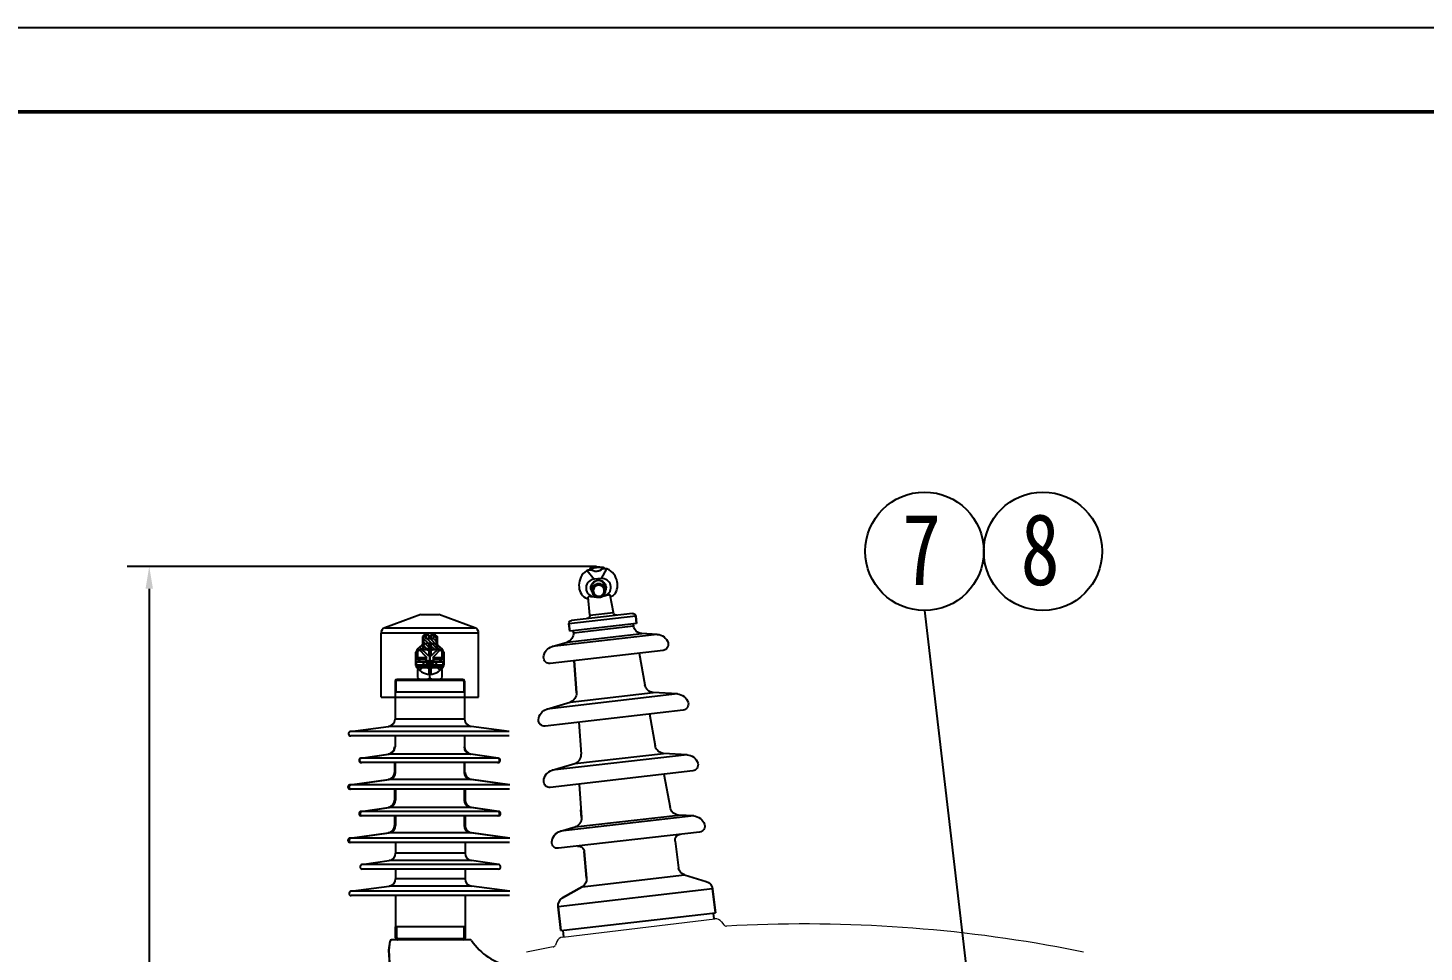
# Model space of a CAD drawing. Header units: millimetres. Extents: x 14764 to 276930, y -11609 to 135619.
# Drawn here: x 257643 to 258586, y 132427 to 133052 of the extents above; entities that cross this region are included whole.
import ezdxf

# ---------------------------------------------------------------- set-up
doc = ezdxf.new("R2010")
doc.units = ezdxf.units.MM
doc.header["$LTSCALE"] = 23.1
doc.header["$PDMODE"] = 3
doc.header["$PDSIZE"] = 1
doc.layers.get('0').update_dxf_attribs({"linetype": 'CONTINUOUS'})
doc.layers.get('Defpoints').update_dxf_attribs({"linetype": 'CONTINUOUS'})
doc.layers.add('标注、文本', color=3, linetype='CONTINUOUS', lineweight=25)
doc.layers.add('粗实线', color=7, linetype='CONTINUOUS', lineweight=50)
doc.styles.add('DFT', font='simplex.shx', dxfattribs={"width": 0.67, "bigfont": 'dft.shx'})
doc.styles.get("Standard").update_dxf_attribs({"font": 'txt', "width": 0.8})
doc.dimstyles.new('INTE$0', dxfattribs={"dimscale": 5, "dimtxt": 4, "dimasz": 3, "dimexe": 3, "dimexo": 0, "dimgap": 1, "dimtad": 1, "dimdec": 3, "dimdsep": 46, "dimtxsty": 'DFT', "dimcen": 0, "dimclrd": 3, "dimclre": 3, "dimclrt": 6, "dimadec": 0, "dimazin": 0, "dimtfac": 1, "dimtdec": 3, "dimtix": 1, "dimtmove": 1, "dimatfit": 0, "dimfxl": 0, "dimtolj": 1, "dimtzin": 0, "dimarcsym": 0})

# ---------------------------------------------------------------- blocks, each defined once
blk = doc.blocks.new('*D223')
at = {"color": 3, "lineweight": -2, "transparency": 16777216}
for p, q in [((258027.08, 132687.36), (257709.75, 132687.36)), ((257724.75, 132672.36), (257724.75, 131695.71)), ((257962.9, 131680.71), (257709.75, 131680.71))]:
    blk.add_line(p, q, dxfattribs=at)
at = {"color": 3, "transparency": 16777216}
for points in [[(257722.25, 132672.36), (257727.25, 132672.36), (257724.75, 132687.36)], [(257722.25, 131695.71), (257727.25, 131695.71), (257724.75, 131680.71)]]:
    blk.add_solid(points, dxfattribs=at)
at = {"layer": 'Defpoints', "color": 0, "transparency": 16777216}
for p in [(258027.08, 132687.36), (257724.75, 131680.71), (257962.9, 131680.71)]:
    blk.add_point(p, dxfattribs=at)
at = {"color": 6, "transparency": 16777216, "insert": (257694.75, 132184.04), "char_height": 40, "attachment_point": 5, "rotation": 90, "style": 'DFT'}
blk.add_mtext('\\A1;1230', dxfattribs=at)

msp = doc.modelspace()

# ---------------------------------------------------------------- hatches: boundary and pattern name
at = {"ltscale": 0.5}
h = msp.add_hatch(dxfattribs=at)
h.set_pattern_fill('ANSI31', color=0, scale=0.5, style=0)
h.set_pattern_definition([(135, (194171.7426, 141750.173), (1.122532015, 1.122532015), [])])
edge = h.paths.add_edge_path()
edge.add_line((257918.5869, 132640.8753), (257919.3869, 132640.0753))
edge.add_line((257919.3869, 132640.0753), (257919.3869, 132631.7952))
edge.add_spline(control_points=[(257919.3869, 132631.7952), (257919.1176, 132631.6135), (257918.8484, 132631.4318), (257918.5869, 132631.3182)], knot_values=[0, 0, 0, 0, 0.80577073, 0.80577073, 0.80577073, 0.80577073], degree=3, periodic=0)
edge.add_line((257918.5869, 132631.3182), (257918.5869, 132640.8753))
edge = h.paths.add_edge_path()
edge.add_line((257910.1869, 132640.8753), (257910.3869, 132641.0753))
edge.add_line((257910.3869, 132641.0753), (257911.8869, 132641.0753))
edge.add_line((257911.8869, 132641.0753), (257911.8869, 132638.5753))
edge.add_line((257911.8869, 132638.5753), (257916.8869, 132638.5753))
edge.add_line((257916.8869, 132638.5753), (257916.8869, 132641.0753))
edge.add_line((257916.8869, 132641.0753), (257918.3869, 132641.0753))
edge.add_line((257918.3869, 132641.0753), (257918.5869, 132640.8753))
edge.add_line((257918.5869, 132640.8753), (257918.5869, 132631.3182))
edge.add_spline(control_points=[(257918.5869, 132631.3182), (257918.2862, 132631.1876), (257917.6475, 132631.0983), (257916.777, 132632.4804), (257916.1699, 132631.3462), (257915.781, 132631.0921), (257915.7499, 132631.0742)], knot_values=[0.80577073, 0.80577073, 0.80577073, 0.80577073, 1.7319355, 2.84261248, 4.13342635, 4.24435995, 4.24435995, 4.24435995, 4.24435995], degree=3, periodic=0)
edge.add_line((257915.7499, 132631.0742), (257914.7398, 132631.0742))
edge.add_spline(control_points=[(257914.7398, 132631.0742), (257914.0085, 132631.3473), (257912.4718, 132632.5773), (257910.9664, 132630.8723), (257910.2742, 132631.4149), (257910.1869, 132631.4779)], knot_values=[5.35345922, 5.35345922, 5.35345922, 5.35345922, 7.61653516, 9.67877515, 9.97904513, 9.97904513, 9.97904513, 9.97904513], degree=3, periodic=0)
edge.add_spline(control_points=[(257909.3869, 132631.3658), (257909.5436, 132631.4994), (257909.8109, 132631.7274), (257910.0761, 132631.5577), (257910.1869, 132631.4779)], knot_values=[9.97904513, 9.97904513, 9.97904513, 9.97904513, 10.51765451, 10.89809679, 10.89809679, 10.89809679, 10.89809679], degree=3, periodic=0)
edge.add_line((257910.1869, 132631.4779), (257910.1869, 132640.8753))
edge = h.paths.add_edge_path()
edge.add_line((257909.3869, 132640.0753), (257910.1869, 132640.8753))
edge.add_line((257910.1869, 132640.8753), (257910.1869, 132631.4779))
edge.add_spline(control_points=[(257910.1869, 132631.4779), (257910.0761, 132631.5577), (257909.8109, 132631.7274), (257909.5436, 132631.4994), (257909.3869, 132631.3658)], knot_values=[9.97904513, 9.97904513, 9.97904513, 9.97904513, 10.35948741, 10.89809679, 10.89809679, 10.89809679, 10.89809679], degree=3, periodic=0)
edge.add_line((257909.3869, 132631.3658), (257909.3869, 132640.0753))

# ---------------------------------------------------------------- linework, layer by layer
at = {"color": 0, "ltscale": 0.5}
for p, q in [((258020.8232, 132684.7808), (258025.4898, 132678.8903)), ((258022.6483, 132686.2361), (258022.4013, 132685.0444)), ((258022.6483, 132686.2361), (258027.0837, 132687.3649)), ((258024.0447, 132686.1472), (258022.6483, 132686.2361)), ((258024.0447, 132686.1472), (258024.247, 132684.8407)), ((258024.1186, 132684.8791), (258025.3564, 132684.5094)), ((258027.0837, 132687.3649), (258031.7005, 132687.0511)), ((258029.2887, 132684.8599), (258030.4416, 132685.4427)), ((258033.7025, 132685.9287), (258030.1513, 132679.3058)), ((258031.7005, 132687.0511), (258030.2901, 132686.7039)), ((258030.2901, 132686.7039), (258030.3221, 132685.3822)), ((258031.7005, 132687.0511), (258032.1453, 132685.9136)), ((258023.2175, 132673.2435), (258023.4365, 132672.6221)), ((258023.4365, 132672.6221), (258023.2462, 132672.632)), ((258023.4365, 132672.6221), (258023.7456, 132672.102)), ((258023.5667, 132674.1082), (258023.862, 132670.7961)), ((258024.0862, 132673.552), (258024.3423, 132670.678)), ((258030.1513, 132679.3058), (258025.4898, 132678.8903)), ((258032.4769, 132674.2998), (258032.7331, 132671.4259)), ((258032.8898, 132674.9392), (258033.185, 132671.6271)), ((258033.0686, 132672.9331), (258033.2808, 132673.4995)), ((258033.2278, 132671.5123), (258033.1851, 132671.4152)), ((258033.4337, 132672.3283), (258033.2278, 132671.5123)), ((258033.2808, 132673.4995), (258033.3865, 132674.15)), ((258033.2808, 132673.4995), (258033.4663, 132673.5429)), ((258022.4997, 132654.451), (258021.4087, 132666.6912)), ((258023.8994, 132670.5874), (258023.8405, 132670.6749)), ((258026.4477, 132666.9149), (258026.5541, 132666.9494)), ((258026.7657, 132666.9487), (258026.4477, 132666.9149)), ((258026.5541, 132666.9494), (258026.7218, 132666.9643)), ((258031.3264, 132667.3497), (258031.0075, 132667.3268)), ((258031.048, 132667.3499), (258031.2156, 132667.3649)), ((258031.3264, 132667.3497), (258031.2156, 132667.3649)), ((258038.5633, 132656.3051), (258036.3256, 132668.0206)), ((257908.3869, 132655.0753), (257883.9976, 132646.0422)), ((257908.3869, 132655.0753), (257920.3869, 132655.0753)), ((257944.7761, 132646.0422), (257920.3869, 132655.0753)), ((258053.5845, 132653.9695), (258008.4056, 132648.7548)), ((258053.5845, 132653.9695), (258008.4056, 132648.7548)), ((258051.3448, 132655.7457), (258010.1818, 132650.9945)), ((258051.3448, 132655.7457), (258010.1818, 132650.9945)), ((258022.4997, 132654.451), (258038.5633, 132656.3051)), ((258022.4997, 132654.451), (258038.5633, 132656.3051)), ((258053.5845, 132653.9695), (258054.1639, 132648.9496)), ((258054.1639, 132648.9496), (258053.5845, 132653.9695)), ((258053.5845, 132653.9695), (258054.1639, 132648.9496)), ((258054.1639, 132648.9496), (258053.5845, 132653.9695)), ((257883.9976, 132646.0422), (257944.7761, 132646.0422)), ((258008.4056, 132648.7548), (258008.985, 132643.7349)), ((258008.985, 132643.7349), (258008.4056, 132648.7548)), ((258008.4056, 132648.7548), (258008.985, 132643.7349)), ((258008.985, 132643.7349), (258008.4056, 132648.7548)), ((258054.1639, 132648.9496), (258008.985, 132643.7349)), ((258054.1639, 132648.9496), (258008.985, 132643.7349)), ((258011.323, 132644.0048), (258011.4313, 132642.6649)), ((258011.4313, 132642.6649), (258011.323, 132644.0048)), ((258011.323, 132644.0048), (258011.4313, 132642.6649)), ((258011.4313, 132642.6649), (258011.323, 132644.0048)), ((258011.4313, 132642.6649), (258052.0257, 132647.3505)), ((258011.4313, 132642.6649), (258052.0257, 132647.3505)), ((258051.826, 132648.6798), (258052.0257, 132647.3505)), ((258052.0257, 132647.3505), (258051.826, 132648.6798)), ((258051.826, 132648.6798), (258052.0257, 132647.3505)), ((258052.0257, 132647.3505), (258051.826, 132648.6798)), ((257881.3869, 132599.0753), (257881.3869, 132642.2912)), ((257947.3869, 132642.2912), (257881.3869, 132642.2912)), ((257910.3869, 132641.0753), (257909.3869, 132640.0753)), ((257909.3869, 132640.0753), (257909.3869, 132631.0742)), ((257910.1869, 132640.8753), (257910.1869, 132631.0742)), ((257913.8869, 132641.0753), (257910.3869, 132641.0753)), ((257911.8869, 132638.5753), (257911.8869, 132641.0753)), ((257916.8869, 132638.5753), (257911.8869, 132638.5753)), ((257913.594, 132640.7081), (257913.594, 132638.9424)), ((257913.6369, 132635.5276), (257913.6369, 132626.8651)), ((257913.8869, 132641.0753), (257913.8869, 132638.5753)), ((257914.8869, 132638.5753), (257914.8869, 132641.0753)), ((257918.3869, 132641.0753), (257914.8869, 132641.0753)), ((257915.1369, 132635.5276), (257915.1369, 132626.8651)), ((257915.1797, 132638.9036), (257915.1797, 132640.7469)), ((257916.8869, 132638.5753), (257916.8869, 132641.0753)), ((257918.3869, 132641.0753), (257919.3869, 132640.0753)), ((257918.5869, 132640.8753), (257918.5869, 132631.0742)), ((257919.3869, 132640.0753), (257919.3869, 132631.0742)), ((257947.3869, 132599.0753), (257947.3869, 132642.2912)), ((258068.128, 132641.5738), (257997.0684, 132633.3718)), ((257997.0684, 132633.3718), (258007.1179, 132636.3647)), ((258007.1179, 132636.3647), (258057.661, 132642.1986)), ((258068.128, 132641.5738), (258057.661, 132642.1986)), ((258068.128, 132641.5738), (258057.661, 132642.1986)), ((257912.5762, 132625.8045), (257904.8869, 132625.8045)), ((257912.5762, 132624.3045), (257904.8869, 132624.3045)), ((257906.1602, 132629.8617), (257906.1602, 132624.2872)), ((257912.5762, 132625.8045), (257906.4509, 132631.9298)), ((257912.5762, 132624.3045), (257906.4509, 132618.1791)), ((257913.6369, 132626.8651), (257907.5115, 132632.9905)), ((257920.3089, 132631.0742), (257908.4648, 132631.0742)), ((257914.3869, 132624.2872), (257914.3869, 132629.8617)), ((257914.3869, 132628.5896), (257914.3869, 132616.8955)), ((257921.2622, 132632.9905), (257915.1369, 132626.8651)), ((257922.3228, 132631.9298), (257916.1975, 132625.8045)), ((257923.8869, 132625.8045), (257916.1975, 132625.8045)), ((257923.8869, 132624.3045), (257916.1975, 132624.3045)), ((257922.3228, 132618.1791), (257916.1975, 132624.3045)), ((257922.6135, 132624.2872), (257922.6135, 132629.8617)), ((258071.9789, 132630.6589), (257995.8054, 132621.8667)), ((258011.9892, 132623.7347), (258013.4874, 132602.0425)), ((258013.4874, 132602.0425), (258011.9892, 132623.7347)), ((258055.795, 132628.7909), (258059.7932, 132607.3873)), ((257905.3875, 132619.0747), (257905.3875, 132623.0747)), ((257905.3875, 132623.0747), (257923.3862, 132623.0747)), ((257905.3875, 132621.0747), (257923.3862, 132621.0747)), ((257905.3875, 132620.0747), (257923.3862, 132620.0747)), ((257905.3875, 132619.0747), (257923.3862, 132619.0747)), ((257906.1602, 132617.8623), (257906.1602, 132612.2877)), ((257913.6369, 132623.2438), (257907.5115, 132617.1185)), ((257912.1182, 132621.0747), (257913.7761, 132623.0747)), ((257913.6369, 132623.2438), (257913.6369, 132614.5813)), ((257913.8437, 132621.0747), (257915.5016, 132623.0747)), ((257914.3869, 132612.2877), (257914.3869, 132617.8623)), ((257921.2622, 132617.1185), (257915.1369, 132623.2438)), ((257915.1369, 132623.2438), (257915.1369, 132614.5813)), ((257922.6135, 132612.2877), (257922.6135, 132617.8623)), ((257923.3862, 132619.0747), (257923.3862, 132623.0747)), ((257890.8869, 132609.8753), (257890.8869, 132602.4753)), ((257891.4869, 132609.8753), (257891.4869, 132602.4753)), ((257936.6869, 132611.0753), (257892.0869, 132611.0753)), ((257936.6869, 132610.4753), (257892.0869, 132610.4753)), ((257937.2869, 132609.8753), (257937.2869, 132602.4753)), ((257937.8869, 132609.8753), (257937.8869, 132602.4753)), ((257881.3869, 132599.0753), (257947.3869, 132599.0753)), ((257890.8869, 132602.4753), (257890.8869, 132599.0753)), ((257891.4869, 132602.4753), (257890.8869, 132602.4753)), ((257890.8869, 132599.0753), (257890.8869, 132584.2351)), ((257937.2869, 132602.4753), (257891.4869, 132602.4753)), ((257937.8869, 132602.4753), (257937.2869, 132602.4753)), ((257937.8869, 132602.4753), (257937.8869, 132599.0753)), ((257937.8869, 132599.0753), (257937.8869, 132584.2653)), ((258081.6892, 132601.2648), (257993.562, 132591.0928)), ((257993.562, 132591.0928), (258009.1741, 132595.7423)), ((258009.1741, 132595.7423), (258065.4284, 132602.2354)), ((258081.6892, 132601.2648), (258065.4284, 132602.2354)), ((258085.54, 132590.3499), (257992.299, 132579.5877)), ((258062.749, 132587.7193), (258066.7584, 132566.2414)), ((257860.6883, 132575.8554), (257886.5488, 132579.3093)), ((257942.2249, 132579.3093), (257886.5488, 132579.3093)), ((257937.8869, 132584.2351), (257890.8869, 132584.2351)), ((257968.0854, 132575.8554), (257942.2249, 132579.3093)), ((258015.09, 132582.2183), (258016.5942, 132560.4512)), ((257968.0854, 132575.8554), (257860.6883, 132575.8554)), ((257967.9654, 132572.8706), (257860.8084, 132572.8706)), ((257890.8869, 132572.8706), (257890.8869, 132565.5225)), ((257937.8869, 132572.8706), (257937.8869, 132565.5225)), ((257867.8002, 132557.8572), (257886.2479, 132560.5759)), ((257867.8002, 132557.8572), (257886.2479, 132560.5759)), ((257960.2376, 132557.8572), (257867.8002, 132557.8572)), ((257960.2376, 132557.8572), (257867.8002, 132557.8572)), ((257868.1682, 132557.8572), (257886.6159, 132560.5759)), ((257960.6056, 132557.8572), (257868.1682, 132557.8572)), ((257941.7899, 132560.5759), (257886.2479, 132560.5759)), ((257941.7899, 132560.5759), (257886.2479, 132560.5759)), ((257942.1578, 132560.5759), (257886.6159, 132560.5759)), ((257960.2376, 132557.8572), (257941.7899, 132560.5759)), ((257960.2376, 132557.8572), (257941.7899, 132560.5759)), ((257960.6056, 132557.8572), (257942.1578, 132560.5759)), ((258088.2225, 132560.1447), (257997.0834, 132549.625)), ((258012.2809, 132554.151), (258072.3936, 132561.0895)), ((258088.2225, 132560.1447), (258072.3936, 132561.0895)), ((257960.0974, 132554.8752), (257867.9404, 132554.8752)), ((257960.0974, 132554.8752), (257867.9404, 132554.8752)), ((257960.4654, 132554.8752), (257868.3084, 132554.8752)), ((257890.5189, 132554.8752), (257890.5189, 132548.2351)), ((257890.5189, 132554.8752), (257890.5189, 132548.2351)), ((257890.5189, 132554.8752), (257890.5189, 132548.2351)), ((257890.5189, 132554.8752), (257890.5189, 132548.2351)), ((257890.8869, 132554.8752), (257890.8869, 132548.2351)), ((257937.5189, 132554.8752), (257937.5189, 132548.2351)), ((257937.5189, 132554.8752), (257937.5189, 132548.2351)), ((257937.5189, 132554.8752), (257937.5189, 132548.2351)), ((257937.5189, 132554.8752), (257937.5189, 132548.2351)), ((257937.8869, 132554.8752), (257937.8869, 132548.2351)), ((258092.0734, 132549.2298), (257995.8204, 132538.1199)), ((257997.0834, 132549.625), (258012.2809, 132554.151)), ((257860.3203, 132539.8554), (257886.1808, 132543.3093)), ((257967.7174, 132539.8554), (257860.3203, 132539.8554)), ((257860.6883, 132539.8554), (257886.5488, 132543.3093)), ((257968.0854, 132539.8554), (257860.6883, 132539.8554)), ((257861.0563, 132539.8554), (257886.9168, 132543.3093)), ((257968.4534, 132539.8554), (257861.0563, 132539.8554)), ((257941.8569, 132543.3093), (257886.1808, 132543.3093)), ((257942.2249, 132543.3093), (257886.5488, 132543.3093)), ((257942.5929, 132543.3093), (257886.9168, 132543.3093)), ((257967.7174, 132539.8554), (257941.8569, 132543.3093)), ((257968.0854, 132539.8554), (257942.2249, 132543.3093)), ((257968.4534, 132539.8554), (257942.5929, 132543.3093)), ((258015.3008, 132540.3684), (258016.8816, 132517.654)), ((258072.593, 132546.9813), (258076.7436, 132524.5635)), ((257967.5974, 132536.8706), (257860.4404, 132536.8706)), ((257967.9654, 132536.8706), (257860.8084, 132536.8706)), ((257968.3333, 132536.8706), (257861.1763, 132536.8706)), ((257890.5189, 132536.8706), (257890.5189, 132529.5225)), ((257891.2548, 132536.8706), (257891.2548, 132529.5225)), ((257937.5189, 132536.8706), (257937.5189, 132529.5225)), ((257938.2548, 132536.8706), (257938.2548, 132529.5225)), ((257867.8002, 132521.8572), (257886.2479, 132524.5759)), ((257960.2376, 132521.8572), (257867.8002, 132521.8572)), ((257868.5361, 132521.8572), (257886.9838, 132524.5759)), ((257960.9735, 132521.8572), (257868.5361, 132521.8572)), ((257941.7899, 132524.5759), (257886.2479, 132524.5759)), ((257942.5258, 132524.5759), (257886.9838, 132524.5759)), ((257960.2376, 132521.8572), (257941.7899, 132524.5759)), ((257960.9735, 132521.8572), (257942.5258, 132524.5759)), ((258016.4572, 132522.9046), (258016.8816, 132517.654)), ((258016.8816, 132517.654), (258016.4572, 132522.9046)), ((257960.0974, 132518.8752), (257867.9404, 132518.8752)), ((257960.8333, 132518.8752), (257868.6763, 132518.8752)), ((257890.5189, 132518.8752), (257890.5189, 132512.2351)), ((257890.5189, 132518.8752), (257890.5189, 132512.2351)), ((257891.2548, 132518.8752), (257891.2548, 132512.2351)), ((257891.2548, 132518.8752), (257891.2548, 132512.2351)), ((257937.5189, 132518.8752), (257937.5189, 132512.2351)), ((257937.5189, 132518.8752), (257937.5189, 132512.2351)), ((257938.2548, 132518.8752), (257938.2548, 132512.2351)), ((257938.2548, 132518.8752), (257938.2548, 132512.2351)), ((258092.7479, 132518.7927), (258002.6127, 132508.389)), ((258002.6127, 132508.389), (258012.5683, 132511.3539)), ((258012.5683, 132511.3539), (258082.3788, 132519.4117)), ((258092.7479, 132518.7927), (258082.3788, 132519.4117)), ((257860.3203, 132503.8554), (257886.1808, 132507.3093)), ((257967.7174, 132503.8554), (257860.3203, 132503.8554)), ((257861.0563, 132503.8554), (257886.9168, 132507.3093)), ((257968.4534, 132503.8554), (257861.0563, 132503.8554)), ((257941.8569, 132507.3093), (257886.1808, 132507.3093)), ((257942.5929, 132507.3093), (257886.9168, 132507.3093)), ((257967.7174, 132503.8554), (257941.8569, 132507.3093)), ((257968.4534, 132503.8554), (257942.5929, 132507.3093)), ((258096.5987, 132507.8778), (258001.3497, 132496.8838)), ((258080.1687, 132501.7726), (258082.3539, 132483.7656)), ((257967.5974, 132500.8706), (257860.4404, 132500.8706)), ((257968.3333, 132500.8706), (257861.1763, 132500.8706)), ((257891.2548, 132500.8706), (257891.2548, 132493.5225)), ((257938.2548, 132493.5225), (257891.2548, 132493.5225)), ((257938.2548, 132500.8706), (257938.2548, 132493.5225)), ((258018.7386, 132494.6821), (258020.3696, 132476.6111)), ((258020.3696, 132476.6111), (258018.7386, 132494.6821)), ((257868.5361, 132485.8572), (257886.9838, 132488.5759)), ((257960.9735, 132485.8572), (257868.5361, 132485.8572)), ((257960.8333, 132482.8752), (257868.6763, 132482.8752)), ((257942.5258, 132488.5759), (257886.9838, 132488.5759)), ((257891.2548, 132482.8752), (257891.2548, 132476.2351)), ((257891.2548, 132482.8752), (257891.2548, 132476.2351)), ((257938.2548, 132482.8752), (257938.2548, 132476.2351)), ((257938.2548, 132482.8752), (257938.2548, 132476.2351)), ((257960.9735, 132485.8572), (257942.5258, 132488.5759)), ((257938.2548, 132476.2351), (257891.2548, 132476.2351)), ((258017.3374, 132470.8596), (258086.6166, 132478.8561)), ((258086.6166, 132478.8561), (258101.2211, 132474.4983)), ((257861.0563, 132467.8554), (257886.9168, 132471.3093)), ((257968.4534, 132467.8554), (257861.0563, 132467.8554)), ((257968.3333, 132464.8706), (257861.1763, 132464.8706)), ((257942.5929, 132471.3093), (257886.9168, 132471.3093)), ((257891.2548, 132464.8706), (257891.2548, 132443.6772)), ((257938.2548, 132464.8706), (257938.2548, 132443.6772)), ((257968.4534, 132467.8554), (257942.5929, 132471.3093)), ((258105.5111, 132469.3829), (258001.0978, 132457.3311)), ((258004.1097, 132463.2893), (258017.3374, 132470.8596)), ((258017.3374, 132470.8596), (258004.1097, 132463.2893)), ((258105.5111, 132469.3829), (258107.3703, 132453.2755)), ((258107.3703, 132453.2755), (258105.5111, 132469.3829)), ((258001.0978, 132457.3311), (258002.957, 132441.2237)), ((258002.957, 132441.2237), (258001.0978, 132457.3311)), ((258002.957, 132441.2237), (258107.3703, 132453.2755)), ((258105.8205, 132453.0966), (258106.3221, 132449.0855)), ((257941.4195, 132435.0772), (257888.4778, 132435.0772)), ((257941.6133, 132435.0772), (257888.6717, 132435.0772)), ((257891.8548, 132443.6772), (257891.2548, 132443.6772)), ((257891.2548, 132436.2772), (257891.2548, 132443.6772)), ((257891.8548, 132443.6772), (257891.2548, 132443.6772)), ((257891.2548, 132436.2772), (257891.2548, 132443.6772)), ((257892.0487, 132443.6772), (257891.4487, 132443.6772)), ((257891.4487, 132436.2772), (257891.4487, 132443.6772)), ((257891.8548, 132436.2772), (257891.8548, 132443.6772)), ((257937.6548, 132443.6772), (257891.8548, 132443.6772)), ((257891.8548, 132436.2772), (257891.8548, 132443.6772)), ((257937.6548, 132443.6772), (257891.8548, 132443.6772)), ((257892.0487, 132436.2772), (257892.0487, 132443.6772)), ((257937.8487, 132443.6772), (257892.0487, 132443.6772)), ((257937.0548, 132435.6772), (257892.4548, 132435.6772)), ((257937.0548, 132435.0772), (257892.4548, 132435.0772)), ((257937.0548, 132435.0772), (257892.4548, 132435.0772)), ((257937.2487, 132435.6772), (257892.6487, 132435.6772)), ((257937.2487, 132435.0772), (257892.6487, 132435.0772)), ((257937.2487, 132435.0772), (257892.6487, 132435.0772)), ((257909.5048, 132435.6772), (257909.5048, 132435.0772)), ((257909.6987, 132435.6772), (257909.6987, 132435.0772)), ((257920.0048, 132435.0772), (257920.0048, 132435.6772)), ((257920.1987, 132435.0772), (257920.1987, 132435.6772)), ((257938.2548, 132443.6772), (257937.6548, 132443.6772)), ((257937.6548, 132436.2772), (257937.6548, 132443.6772)), ((257938.2548, 132443.6772), (257937.6548, 132443.6772)), ((257937.6548, 132436.2772), (257937.6548, 132443.6772)), ((257938.4487, 132443.6772), (257937.8487, 132443.6772)), ((257937.8487, 132436.2772), (257937.8487, 132443.6772)), ((257938.2548, 132436.2772), (257938.2548, 132443.6772)), ((257938.2548, 132436.2772), (257938.2548, 132443.6772)), ((257938.4487, 132436.2772), (257938.4487, 132443.6772)), ((258004.2293, 132441.3706), (258004.7836, 132436.9382)), ((257886.7548, 132428.0772), (257887.4849, 132434.196)), ((257887.4958, 132415.2408), (257886.7548, 132428.0772)), ((257886.9487, 132428.0772), (257887.6788, 132434.196)), ((257887.6468, 132415.0238), (257886.9487, 132428.0772))]:
    msp.add_line(p, q, dxfattribs=at)
at = {"color": 1}
msp.add_line((258248.6875, 132657.6817), (258295.3605, 132259.3019), dxfattribs=at)
at = {"color": 0, "lineweight": 20}
for p, q in [((258004.3105, 132436.8816), (258106.9371, 132449.1591)), ((258111.5335, 132447.1911), (258113.1453, 132445.0383)), ((258000.308, 132433.885), (257999.2275, 132431.3613))]:
    msp.add_line(p, q, dxfattribs=at)
at = {"color": 0, "ltscale": 0.5}
for points in [[(258020.1891, 132684.4972), (258019.0764, 132683.68), (258018.0773, 132682.6837), (258017.213, 132681.5453), (258016.4967, 132680.3017), (258015.9345, 132678.9872), (258015.5277, 132677.6315), (258015.2744, 132676.2595), (258015.1718, 132674.8919), (258015.2171, 132673.5463), (258015.4083, 132672.2391), (258015.7444, 132670.9866), (258016.2251, 132669.8071), (258016.8495, 132668.722), (258017.615, 132667.7558), (258018.5152, 132666.9364), (258019.5383, 132666.2932), (258020.6653, 132665.8547), (258021.4961, 132665.7102)], [(258020.1891, 132684.4972), (258020.3863, 132684.6068), (258020.5987, 132684.7017), (258020.8232, 132684.7808)], [(258024.1186, 132684.8791), (258023.6401, 132684.9871), (258023.1011, 132685.0458), (258022.5255, 132685.0535), (258021.9378, 132685.0104), (258021.3624, 132684.9183), (258020.8232, 132684.7808)], [(258030.2901, 132686.7039), (258029.708, 132686.7435), (258029.0395, 132686.7556), (258028.3073, 132686.7395), (258027.5372, 132686.6959), (258026.7556, 132686.6262), (258025.9899, 132686.5329), (258025.2665, 132686.4193), (258024.6106, 132686.2892), (258024.0447, 132686.1472)], [(258025.3564, 132684.5094), (258025.7946, 132684.4082), (258026.2857, 132684.3486), (258026.811, 132684.3322), (258027.3516, 132684.3591), (258027.8884, 132684.4282), (258028.4026, 132684.5373), (258028.8754, 132684.6828), (258029.2887, 132684.8599)], [(258033.7025, 132685.9287), (258033.1473, 132685.9687), (258032.5644, 132685.9576), (258031.9784, 132685.8961), (258031.4135, 132685.7867), (258030.8934, 132685.6336), (258030.4416, 132685.4427)], [(258034.3768, 132685.7618), (258034.1633, 132685.8348), (258033.9375, 132685.8906), (258033.7025, 132685.9287)], [(258036.413, 132667.0398), (258037.2052, 132667.329), (258038.2369, 132667.9598), (258039.1301, 132668.7739), (258039.8712, 132669.7396), (258040.4537, 132670.8259), (258040.8764, 132672.0044), (258041.1409, 132673.2502), (258041.2502, 132674.5425), (258041.2072, 132675.8629), (258041.0138, 132677.1953), (258040.6709, 132678.5232), (258040.179, 132679.8288), (258039.5388, 132681.0911), (258038.753, 132682.2855), (258037.828, 132683.3828), (258036.776, 132684.3504), (258035.6164, 132685.1542), (258034.3768, 132685.7618)], [(258025.4898, 132678.8903), (258024.4456, 132678.7058), (258023.4492, 132678.3455), (258022.5311, 132677.8203), (258021.719, 132677.1462), (258021.0377, 132676.3438), (258020.5078, 132675.4373), (258020.1454, 132674.4543), (258019.9616, 132673.4246), (258019.962, 132672.3797), (258020.1464, 132671.3511), (258020.5094, 132670.3702), (258021.0399, 132669.4668), (258021.7218, 132668.6683), (258022.5343, 132667.999), (258023.4528, 132667.4792), (258024.4494, 132667.1247), (258025.4937, 132666.9463), (258026.5541, 132666.9494)], [(258023.8405, 132670.6749), (258023.4934, 132671.4415), (258023.2801, 132672.2528), (258023.2053, 132673.0906), (258023.2717, 132673.9269), (258023.4776, 132674.7429), (258023.8185, 132675.5171), (258024.2888, 132676.2302)], [(258023.4365, 132672.6221), (258023.6479, 132672.6747), (258023.6939, 132672.6812)], [(258023.5808, 132674.9773), (258023.5626, 132674.8649), (258023.5667, 132674.1082)], [(258024.026, 132675.8328), (258023.8781, 132675.4748), (258023.7568, 132675.0903), (258023.6728, 132674.7129), (258023.6197, 132674.3139), (258023.6021, 132673.9119), (258023.62, 132673.5104)], [(258023.62, 132673.5104), (258023.6625, 132673.1752), (258023.7336, 132672.8283), (258023.8266, 132672.5032), (258023.9495, 132672.1709), (258024.0908, 132671.8633), (258024.2638, 132671.5514)], [(258028.1141, 132675.8042), (258027.3119, 132675.6626), (258026.5459, 132675.3858), (258025.8393, 132674.982), (258025.2143, 132674.4635), (258024.6899, 132673.8461), (258024.2821, 132673.1487), (258024.0032, 132672.3924), (258023.8617, 132671.6001), (258023.862, 132670.7961)], [(258027.9131, 132678.0593), (258027.1053, 132677.9079), (258026.3292, 132677.5982), (258025.6301, 132677.1435), (258025.0356, 132676.5619), (258024.5693, 132675.8763), (258024.2494, 132675.1137), (258024.0886, 132674.3043), (258024.0948, 132673.4655)], [(258024.2888, 132676.2302), (258024.7579, 132676.7488), (258025.2929, 132677.1986), (258025.8852, 132677.5729), (258026.5252, 132677.8649), (258027.2035, 132678.069), (258027.9049, 132678.1797), (258028.6146, 132678.1941), (258029.3175, 132678.1127), (258029.9982, 132677.9382), (258030.6463, 132677.6746), (258031.2513, 132677.3269), (258031.8038, 132676.9001)], [(258028.1693, 132675.1853), (258027.263, 132675.0042), (258026.4181, 132674.6327), (258025.6645, 132674.0788), (258025.062, 132673.3865), (258024.6214, 132672.5683), (258024.3778, 132671.689), (258024.3355, 132670.7646)], [(258028.2102, 132674.726), (258027.569, 132674.6129), (258026.9561, 132674.3915), (258026.3907, 132674.0685), (258025.8906, 132673.6536), (258025.471, 132673.1597), (258025.1447, 132672.6017), (258024.9215, 132671.9966), (258024.8083, 132671.3627), (258024.8085, 132670.7194), (258024.9221, 132670.0862), (258025.1457, 132669.4824), (258025.4724, 132668.9263), (258025.8923, 132668.4348), (258026.3926, 132668.0229), (258026.9583, 132667.7031), (258027.5719, 132667.4852), (258028.2143, 132667.3758), (258028.8652, 132667.3778)], [(258032.4837, 132674.2132), (258032.3492, 132675.0119), (258032.0532, 132675.7822), (258031.6085, 132676.4793), (258031.0324, 132677.0756), (258030.3478, 132677.5477), (258029.5817, 132677.8768), (258028.7642, 132678.0501), (258027.9131, 132678.0593)], [(258033.185, 132671.6271), (258033.043, 132672.4185), (258032.7637, 132673.1732), (258032.3554, 132673.8682), (258031.8307, 132674.4826), (258031.2054, 132674.9974), (258030.4985, 132675.3972), (258029.7317, 132675.6698), (258028.9288, 132675.8067), (258028.1141, 132675.8042)], [(258032.7244, 132671.5123), (258032.5241, 132672.401), (258032.1317, 132673.2247), (258031.556, 132673.9541), (258030.8426, 132674.5314), (258030.0044, 132674.9461), (258029.1079, 132675.1654), (258028.1693, 132675.1853)], [(258028.8652, 132667.3778), (258029.5064, 132667.491), (258030.1193, 132667.7123), (258030.6847, 132668.0354), (258031.1848, 132668.4502), (258031.6044, 132668.9441), (258031.9308, 132669.5021), (258032.1539, 132670.1072), (258032.2671, 132670.7411), (258032.2669, 132671.3844), (258032.1533, 132672.0176), (258031.9298, 132672.6215), (258031.603, 132673.1776), (258031.1831, 132673.669), (258030.6828, 132674.0809), (258030.1171, 132674.4007), (258029.5036, 132674.6186), (258028.8611, 132674.7281), (258028.2102, 132674.726)], [(258028.9061, 132666.9185), (258029.714, 132667.0699), (258030.4901, 132667.3796), (258031.1892, 132667.8343), (258031.7836, 132668.4159), (258032.25, 132669.1015), (258032.5699, 132669.8641), (258032.7307, 132670.6736), (258032.7244, 132671.5123)], [(258028.9328, 132666.6189), (258029.7351, 132666.7606), (258030.5011, 132667.0374), (258031.2076, 132667.4412), (258031.8326, 132667.9597), (258032.357, 132668.577), (258032.7649, 132669.2745), (258033.0438, 132670.0308), (258033.1852, 132670.823), (258033.185, 132671.6271)], [(258031.2156, 132667.3649), (258032.2598, 132667.5494), (258033.2562, 132667.9097), (258034.1743, 132668.4348), (258034.9864, 132669.1089), (258035.6677, 132669.9114), (258036.1976, 132670.8179), (258036.56, 132671.8009), (258036.7438, 132672.8305), (258036.7434, 132673.8755), (258036.559, 132674.904), (258036.196, 132675.8849), (258035.6655, 132676.7883), (258034.9836, 132677.5868), (258034.1711, 132678.2561), (258033.2526, 132678.776), (258032.256, 132679.1304), (258031.2117, 132679.3089), (258030.1513, 132679.3058)], [(258031.8038, 132676.9001), (258032.3925, 132676.2817), (258032.8649, 132675.5803), (258033.212, 132674.8136), (258033.4253, 132674.0023), (258033.5001, 132673.1646), (258033.4337, 132672.3283)], [(258032.9431, 132674.3414), (258032.8925, 132674.7242), (258032.8054, 132675.117), (258032.6894, 132675.4856), (258032.5356, 132675.8579), (258032.3496, 132676.2155), (258032.1327, 132676.5555)], [(258032.8898, 132674.9392), (258032.7601, 132675.6847), (258032.7222, 132675.7922)], [(258033.2808, 132673.4995), (258033.0634, 132673.514), (258033.017, 132673.5122)], [(258026.4477, 132666.9149), (258025.5049, 132666.862), (258024.6743, 132666.8874), (258023.9467, 132666.9494), (258023.3058, 132667.0193), (258022.7483, 132667.075), (258022.2682, 132667.0981), (258021.8711, 132667.0707), (258021.579, 132666.9768), (258021.4269, 132666.8192), (258021.4085, 132666.6931)], [(258023.862, 132670.7961), (258024.0039, 132670.0047), (258024.2833, 132669.25), (258024.6915, 132668.5549), (258025.2163, 132667.9406), (258025.8416, 132667.4257), (258026.5484, 132667.0259), (258027.3153, 132666.7534), (258028.1182, 132666.6165), (258028.9328, 132666.6189)], [(258024.3355, 132670.7646), (258024.4701, 132669.9659), (258024.766, 132669.1956), (258025.2108, 132668.4985), (258025.7869, 132667.9022), (258026.4715, 132667.4301), (258027.2376, 132667.101), (258028.055, 132666.9278), (258028.9061, 132666.9185)], [(258036.3254, 132668.0226), (258036.2957, 132668.1255), (258036.1311, 132668.2628), (258035.8308, 132668.3125), (258035.4271, 132668.2728), (258034.944, 132668.1629), (258034.3916, 132668.0056), (258033.7656, 132667.8213), (258033.0598, 132667.6322), (258032.2525, 132667.4625), (258031.3264, 132667.3497)], [(257904.8869, 132620.6031), (257904.8869, 132629.5474)], [(257923.8869, 132629.5474), (257923.8869, 132620.6031)]]:
    msp.add_lwpolyline(points, dxfattribs=at)
at = {"color": 1}
for centre in [(258248.6875, 132697.7221), (258328.7684, 132697.7221)]:
    msp.add_circle(centre, 40.0405, dxfattribs=at)
at = {"color": 0, "ltscale": 0.5}
for centre, radius, start, end in [((257885.3869, 132642.2912), 4, 110.3231368, 180), ((257943.3869, 132642.2912), 4, 0, 69.6768632), ((257914.3869, 132625.0753), 10.5, 25.2087653, 154.7912347), ((257908.6298, 132627.9639), 3.1146, 93.0377429, 142.4596508), ((257908.6298, 132626.1849), 3.1146, 217.5403492, 266.9622571), ((257911.9172, 132627.9639), 3.1146, 37.5403492, 86.9622571), ((257911.9172, 132626.1849), 3.1146, 273.0377429, 322.4596508), ((257916.8565, 132627.9639), 3.1146, 93.0377429, 142.4596508), ((257916.8565, 132626.1849), 3.1146, 217.5403492, 266.9622571), ((257920.1439, 132627.9639), 3.1146, 37.5403492, 86.9622571), ((257920.1439, 132626.1849), 3.1146, 273.0377429, 322.4596508), ((257914.3869, 132625.0753), 10.5, 205.2087653, 334.7912347), ((257908.6298, 132615.9645), 3.1146, 93.0377429, 142.4596508), ((257911.9172, 132615.9645), 3.1146, 37.5403492, 86.9622571), ((257916.8565, 132615.9645), 3.1146, 93.0377429, 142.4596508), ((257920.1439, 132615.9645), 3.1146, 37.5403492, 86.9622571), ((257892.0869, 132609.8753), 1.2, 90, 180), ((257892.0869, 132609.8753), 0.6, 90, 180), ((257908.6298, 132614.1855), 3.1146, 217.5403492, 266.9622571), ((257911.9172, 132614.1855), 3.1146, 273.0377429, 322.4596508), ((257916.8565, 132614.1855), 3.1146, 217.5403492, 266.9622571), ((257920.1439, 132614.1855), 3.1146, 273.0377429, 322.4596508), ((257936.6869, 132609.8753), 0.6, 0, 89.9253979), ((257936.6869, 132609.8753), 1.2, 0, 89.9253979), ((257885.8869, 132584.2653), 5, 277.6074695, 0), ((257942.8869, 132584.2653), 5, 180, 262.3925305), ((257860.8869, 132574.3686), 1.5, 97.6074695, 272), ((257868.0189, 132556.3732), 1.5, 98.383672, 267), ((257868.0189, 132556.3732), 1.5, 98.383672, 267), ((257868.3869, 132556.3732), 1.5, 98.383672, 273), ((257885.5189, 132565.5225), 5, 278.383672, 0), ((257885.8869, 132565.5225), 5, 278.383672, 0), ((257942.5189, 132565.5225), 5, 180, 261.616328), ((257942.8869, 132565.5225), 5, 180, 261.616328), ((257960.0189, 132556.3732), 1.5, 273, 81.616328), ((257960.0189, 132556.3732), 1.5, 273, 81.616328), ((257960.3869, 132556.3732), 1.5, 267, 81.616328), ((257885.5189, 132548.2653), 5, 277.6074695, 0), ((257885.8869, 132548.2653), 5, 277.6074695, 0), ((257886.2548, 132548.2653), 5, 277.6074695, 0), ((257942.5189, 132548.2653), 5, 180, 262.3925305), ((257942.8869, 132548.2653), 5, 180, 262.3925305), ((257943.2548, 132548.2653), 5, 180, 262.3925305), ((257860.5189, 132538.3686), 1.5, 97.6074695, 267), ((257860.8869, 132538.3686), 1.5, 97.6074695, 267), ((257861.2548, 132538.3686), 1.5, 97.6074695, 267), ((257885.5189, 132529.5225), 5, 278.383672, 0), ((257886.2548, 132529.5225), 5, 278.383672, 0), ((257942.5189, 132529.5225), 5, 180, 261.616328), ((257943.2548, 132529.5225), 5, 180, 261.616328), ((257868.0189, 132520.3732), 1.5, 98.383672, 267), ((257868.7548, 132520.3732), 1.5, 98.383672, 267), ((257960.0189, 132520.3732), 1.5, 273, 81.616328), ((257960.7548, 132520.3732), 1.5, 273, 81.616328), ((257885.5189, 132512.2653), 5, 277.6074695, 0), ((257886.2548, 132512.2653), 5, 277.6074695, 0), ((257942.5189, 132512.2653), 5, 180, 262.3925305), ((257943.2548, 132512.2653), 5, 180, 262.3925305), ((257860.5189, 132502.3686), 1.5, 97.6074695, 267), ((257861.2548, 132502.3686), 1.5, 97.6074695, 267), ((257886.2548, 132493.5225), 5, 278.383672, 0), ((257943.2548, 132493.5225), 5, 180, 261.616328), ((257868.7548, 132484.3732), 1.5, 98.383672, 267), ((257960.7548, 132484.3732), 1.5, 273, 81.616328), ((257886.2548, 132476.2653), 5, 277.6074695, 0), ((257943.2548, 132476.2653), 5, 180, 262.3925305), ((257861.2548, 132466.3686), 1.5, 97.6074695, 267), ((257888.4778, 132434.0772), 1, 90, 173.1782467), ((257888.6717, 132434.0772), 1, 90, 173.1782467), ((257892.4548, 132436.2772), 1.2, 180, 270), ((257892.6487, 132436.2772), 1.2, 180, 270), ((257892.4548, 132436.2772), 0.6, 180, 270), ((257892.6487, 132436.2772), 0.6, 180, 270), ((257937.0548, 132436.2772), 0.6, 270.0746021, 0), ((257937.0548, 132436.2772), 1.2, 270.0746021, 0), ((257937.2487, 132436.2772), 0.6, 270.0746021, 0), ((257937.2487, 132436.2772), 1.2, 270.0746021, 0), ((257941.6138, 132434.0772), 1, 30.0203063, 90.0262529), ((257976.8245, 132457.9414), 41.5384, 214.2264234, 259.1408045)]:
    msp.add_arc(centre, radius, start, end, dxfattribs=at)
at = {"color": 0, "lineweight": 20}
for centre, radius, start, end in [((258107.531, 132444.1945), 5, 36.8219859, 96.8219859), ((258114.7629, 132446.2145), 2, 216.0207733, 273.2296408), ((258167.9023, 131504.4875), 941.225, 79.585669, 93.2296408), ((258004.9044, 132431.917), 5, 96.8219859, 156.8219859), ((258167.9023, 131504.4875), 941.225, 100.414331, 101.5341453), ((257997.4001, 132432.1741), 2, 280.414331, 337.6231985), ((258167.9023, 131504.4875), 941.225, 78.4658547, 79.585669)]:
    msp.add_arc(centre, radius, start, end, dxfattribs=at)
at = {"color": 0, "ltscale": 0.5, "extrusion": (0, 0, -1)}
for centre, major_axis, start_param, end_param in [((258020.4918, 132654.2192), (1.2831, 1.5618), 0.76810798, 2.33890431), ((258020.4918, 132654.2192), (1.2831, 1.5618), 0.76810798, 2.33890431), ((258040.5713, 132656.5369), (1.2831, 1.5618), 2.33890431, 3.90970063), ((258040.5713, 132656.5369), (1.2831, 1.5618), 2.33890431, 3.90970063), ((258051.5765, 132653.7377), (1.2831, 1.5618), -0.80268835, 0.76810798), ((258051.5765, 132653.7377), (1.2831, 1.5618), -0.80268835, 0.76810798), ((258005.3871, 132642.1763), (-4.6853, 3.8494), 2.37315881, 3.73516771), ((258010.4136, 132648.9865), (1.2831, 1.5618), 3.90970063, 5.48049696), ((258010.4136, 132648.9865), (1.2831, 1.5618), 3.90970063, 5.48049696), ((258058.0222, 132648.2516), (-4.6853, 3.8494), 4.08423356, 5.44624245), ((258058.0222, 132648.2516), (-4.6853, 3.8494), 4.08423356, 5.44624245), ((257999.3761, 132625.623), (5.1326, 6.2471), 4.08885675, 5.30596403), ((258067.6463, 132633.5031), (-6.2471, 5.1326), 0.9426409, 2.15974819), ((258071.5153, 132634.6748), (2.5663, 3.1235), 0.58895186, 2.33890431), ((257995.3418, 132625.8826), (-3.1235, 2.5663), 3.90970063, 5.65965308), ((258065.7897, 132608.2885), (3.8494, 4.6853), 2.51343723, 3.87544612), ((258007.4433, 132601.5539), (-4.6853, 3.8494), 2.37315881, 3.73516771), ((258081.2075, 132593.1941), (-6.2471, 5.1326), 0.9426409, 2.15974819), ((258085.0765, 132594.3658), (-3.1235, 2.5663), 2.15974819, 3.90970063), ((257995.8697, 132583.3441), (5.1326, 6.2471), 4.08885675, 5.30596403), ((257991.8354, 132583.6036), (2.5663, 3.1235), 2.33890431, 4.08885675), ((258072.7549, 132567.1425), (-4.6853, 3.8494), 4.08423356, 5.44624245), ((258087.7408, 132552.0739), (-6.2471, 5.1326), 0.9426409, 2.15974819), ((257999.3911, 132541.8762), (-6.2471, 5.1326), 5.65965308, 6.87676036), ((258091.6098, 132553.2457), (2.5663, 3.1235), 0.58895186, 2.33890431), ((257995.3568, 132542.1358), (2.5663, 3.1235), 2.33890431, 4.08885675), ((258082.7401, 132525.4647), (3.8494, 4.6853), 2.51343723, 3.87544612), ((258010.8375, 132517.1655), (3.8494, 4.6853), 0.80236249, 2.16437138), ((258092.2662, 132510.722), (5.1326, 6.2471), -0.62815542, 0.58895186), ((258096.1352, 132511.8937), (-3.1235, 2.5663), 2.15974819, 3.90970063), ((258000.8862, 132500.8997), (2.5663, 3.1235), 2.33890431, 4.08885675), ((258004.9204, 132500.6402), (-6.2471, 5.1326), 5.65965308, 6.87676036), ((258084.1664, 132502.3734), (2.5663, 3.1235), 3.87544612, 5.48049696), ((258014.7092, 132494.3564), (-3.1235, 2.5663), 0.76810798, 2.37315881), ((258088.3504, 132484.6667), (-4.4416, 4.1283), 4.2535059, 5.38515593), ((258014.3254, 132476.1225), (-4.4416, 4.1283), 2.31207229, 3.44372232), ((258099.4873, 132468.6876), (4.1283, 4.4416), -0.45888309, 0.70702146), ((258007.1217, 132458.0264), (-4.4416, 4.1283), 5.41941044, 6.58531498)]:
    msp.add_ellipse(centre, major_axis=major_axis, ratio=1, start_param=start_param, end_param=end_param, dxfattribs=at)
at = {"color": 0, "ltscale": 0.5}
msp.add_ellipse((258010.5501, 132559.9626), major_axis=(-4.6853, 3.8494), ratio=1, start_param=2.5480176, end_param=3.91002649, dxfattribs=at)
msp.add_open_spline([(257919.3869, 132631.7952), (257918.8082, 132631.4047), (257917.8583, 132630.7636), (257916.777, 132632.4804), (257915.3551, 132629.8238), (257912.8688, 132633.0271), (257910.8426, 132630.732), (257909.8983, 132631.8019), (257909.5436, 132631.4994), (257909.3869, 132631.3658)], degree=3, knots=[0, 0, 0, 0, 1.7319355, 2.84261248, 4.13342635, 7.61653516, 9.67877515, 10.35948741, 10.89809679, 10.89809679, 10.89809679, 10.89809679], dxfattribs=at)
at = {"layer": '标注、文本'}
msp.add_line((261130.6565, 133051.6794), (256356.4706, 133051.6794), dxfattribs=at)
at = {"layer": '粗实线'}
msp.add_line((261073.821, 132994.8439), (256640.6483, 132994.8439), dxfattribs=at)

# ---------------------------------------------------------------- texts
at = {"color": 3, "linetype": 'Continuous', "char_height": 48.384, "width": 38.7072, "attachment_point": 3, "line_spacing_factor": 0.9}
for s, insert in [('7', (258259.9489, 132723.3043)), ('8', (258340.0298, 132723.3043))]:
    msp.add_mtext(s, dxfattribs=dict(at, insert=insert))

# ---------------------------------------------------------------- dimensions: what is measured, and where the dimension line sits
dim = msp.add_linear_dim(base=(257724.7515, 131680.7125), p1=(258027.0837, 132687.3649), p2=(257962.9023, 131680.7125), angle=90, text='1230', dimstyle='INTE$0', override={"dimtxt": 8, "dimgap": 2})
dim.commit()
dim.dimension.update_dxf_attribs({"geometry": '*D223', "text_midpoint": (257694.7515, 132184.0387)})

doc.saveas('drawing.dxf')
